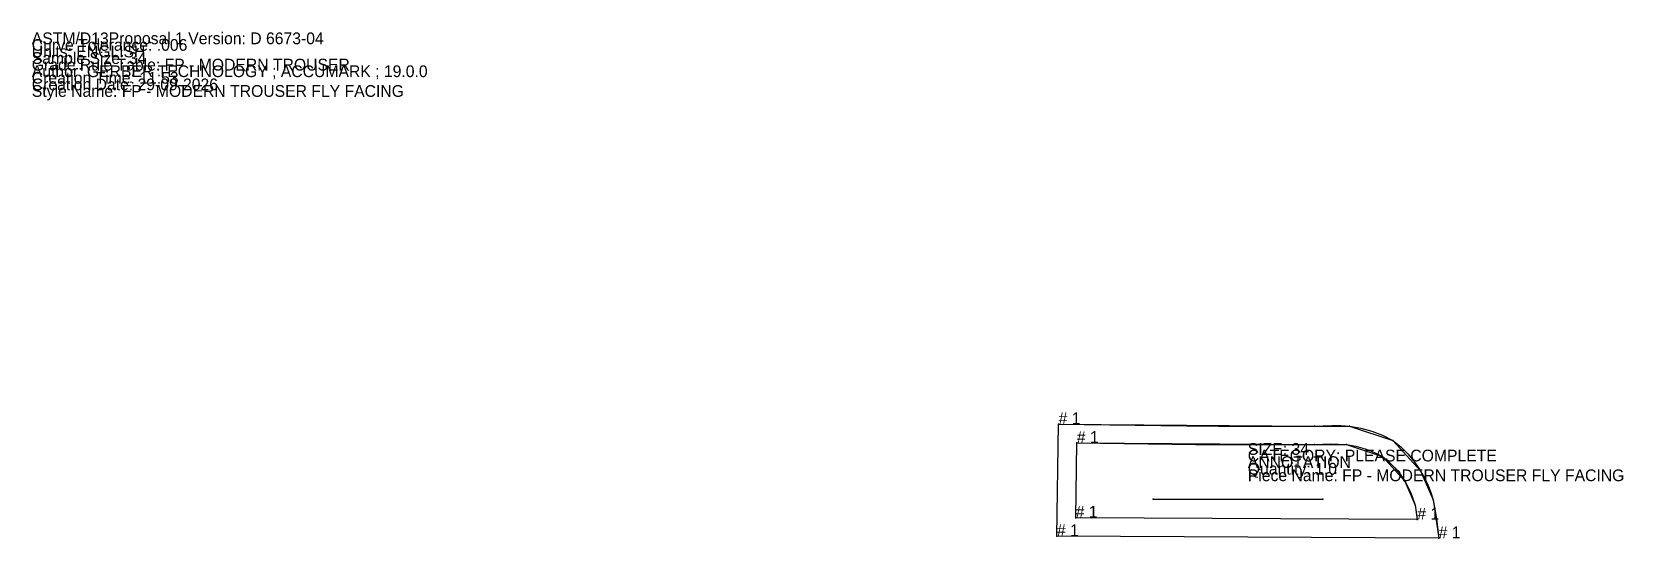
# Model space of a CAD drawing. Extents: x 0 to 33.8, y -9.4 to 1.4.
import ezdxf

# ---------------------------------------------------------------- set-up
doc = ezdxf.new("R2010")
doc.units = 0

# ---------------------------------------------------------------- blocks, each defined once
blk = doc.blocks.new('FP - MODERN TROUSER FLY FACING_34')
at = {"layer": '1'}
for points in [[(21.7959, -9.3424), (21.8312, -6.9615)], [(21.8312, -6.9615), (27.2714, -7.0026), (28.0146, -7.0012), (28.9365, -7.3116), (29.5287, -7.9574), (29.794, -8.5726), (29.9129, -9.3863)], [(29.9129, -9.3863), (21.7959, -9.3424)]]:
    blk.add_lwpolyline(points, dxfattribs=at)
at = {"layer": '14'}
for points in [[(22.1954, -8.9508), (22.219, -7.3602)], [(22.219, -7.3602), (22.219, -7.3602)], [(22.219, -7.3602), (27.2703, -7.3963), (27.9504, -7.395), (28.7148, -7.6523), (29.1935, -8.1744), (29.4119, -8.6808), (29.4571, -8.9901)], [(29.4571, -8.9901), (22.1954, -8.9508)], [(29.4571, -8.9901), (29.4571, -8.9901)]]:
    blk.add_lwpolyline(points, dxfattribs=at)
at = {"layer": '2'}
for p in [(21.8312, -6.9615), (21.8312, -6.9615), (22.219, -7.3602), (22.219, -7.3602), (23.8391, -8.5534), (27.4496, -8.5534), (22.1954, -8.9508), (22.1954, -8.9508), (29.4571, -8.9901), (29.4571, -8.9901), (21.7959, -9.3424), (21.7959, -9.3424), (29.9129, -9.3863), (29.9129, -9.3863)]:
    blk.add_point(p, dxfattribs=at)
at = {"layer": '3'}
for p in [(27.2714, -7.0026), (28.0146, -7.0012), (27.2703, -7.3963), (27.9504, -7.395), (28.9365, -7.3116), (28.7148, -7.6523), (29.5287, -7.9574), (29.1935, -8.1744), (29.4119, -8.6808), (29.794, -8.5726)]:
    blk.add_point(p, dxfattribs=at)
at = {"layer": '5'}
blk.add_line((23.8391, -8.5534), (27.4496, -8.5534), dxfattribs=at)
at = {"layer": '7'}
blk.add_line((23.8391, -8.5534), (27.4496, -8.5534), dxfattribs=at)
at = {"layer": '84'}
for points in [[(21.7959, -9.3424), (21.8312, -6.9615)], [(21.8312, -6.9615), (24.5514, -6.9981), (25.9114, -7.0093), (27.2714, -7.0026), (27.6441, -6.9876), (27.8297, -6.9884), (28.0146, -7.0012), (28.2565, -7.0445), (28.4933, -7.1106), (28.7214, -7.1976), (28.9365, -7.3116), (29.1091, -7.4469), (29.2642, -7.6029), (29.4043, -7.7742), (29.5287, -7.9574), (29.6117, -8.1033), (29.6836, -8.2549), (29.7447, -8.4117), (29.794, -8.5726), (29.8664, -8.9767), (29.9129, -9.3863)], [(29.9129, -9.3863), (21.7959, -9.3424)]]:
    blk.add_lwpolyline(points, dxfattribs=at)
at = {"layer": '87'}
for points in [[(22.1954, -8.9508), (22.219, -7.3602)], [(22.219, -7.3602), (22.219, -7.3602)], [(22.219, -7.3602), (24.7448, -7.393), (26.0076, -7.403), (27.2703, -7.3963), (27.6115, -7.3825), (27.9504, -7.395), (28.1511, -7.4309), (28.3473, -7.4857), (28.5365, -7.5579), (28.7148, -7.6523), (28.8544, -7.7618), (28.9798, -7.8879), (29.093, -8.0263), (29.1935, -8.1744), (29.321, -8.4194), (29.4119, -8.6808), (29.4571, -8.9901)], [(29.4571, -8.9901), (22.1954, -8.9508)], [(29.4571, -8.9901), (29.4571, -8.9901)]]:
    blk.add_lwpolyline(points, dxfattribs=at)
at = {"layer": '1'}
for s, p in [('# 1', (21.8312, -6.9615)), ('# 1', (21.8312, -6.9615)), ('SIZE: 34', (25.8544, -7.6139)), ('ANNOTATION', (25.8544, -7.8939)), ('Quantity: 1,0', (25.8544, -8.0339)), ('CATEGORY: PLEASE COMPLETE', (25.8544, -7.7539)), ('Piece Name: FP - MODERN TROUSER FLY FACING', (25.8544, -8.1739)), ('# 1', (21.7959, -9.3424)), ('# 1', (29.9129, -9.3863)), ('# 1', (29.9129, -9.3863))]:
    blk.add_text(s, height=0.25, dxfattribs=at).set_placement(p)
at = {"layer": '14'}
for p in [(22.219, -7.3602), (22.219, -7.3602), (22.1954, -8.9508), (22.1954, -8.9508), (29.4571, -8.9901), (29.4571, -8.9901)]:
    blk.add_text('# 1', height=0.25, dxfattribs=at).set_placement(p)

msp = doc.modelspace()

# ---------------------------------------------------------------- block references
at = {"layer": '1'}
msp.add_blockref('FP - MODERN TROUSER FLY FACING_34', (0, 0), dxfattribs=at)

# ---------------------------------------------------------------- texts
for s, p in [('ASTM/D13Proposal 1 Version: D 6673-04', (0, 1.12)), ('Curve Tolerance: .006', (0, 0.98)), ('Units: ENGLISH', (0, 0.84)), ('Author: GERBER TECHNOLOGY ; ACCUMARK ; 19.0.0', (0, 0.42)), ('Sample Size: 34', (0, 0.7)), ('Grade Rule Table: FP - MODERN TROUSER', (0, 0.56)), ('Creation Time: 11:53', (0, 0.28)), ('Creation Date: 29-09-2026', (0, 0.14)), ('Style Name: FP - MODERN TROUSER FLY FACING', (0, 0))]:
    msp.add_text(s, height=0.25, dxfattribs=at).set_placement(p)

doc.saveas('drawing.dxf')
